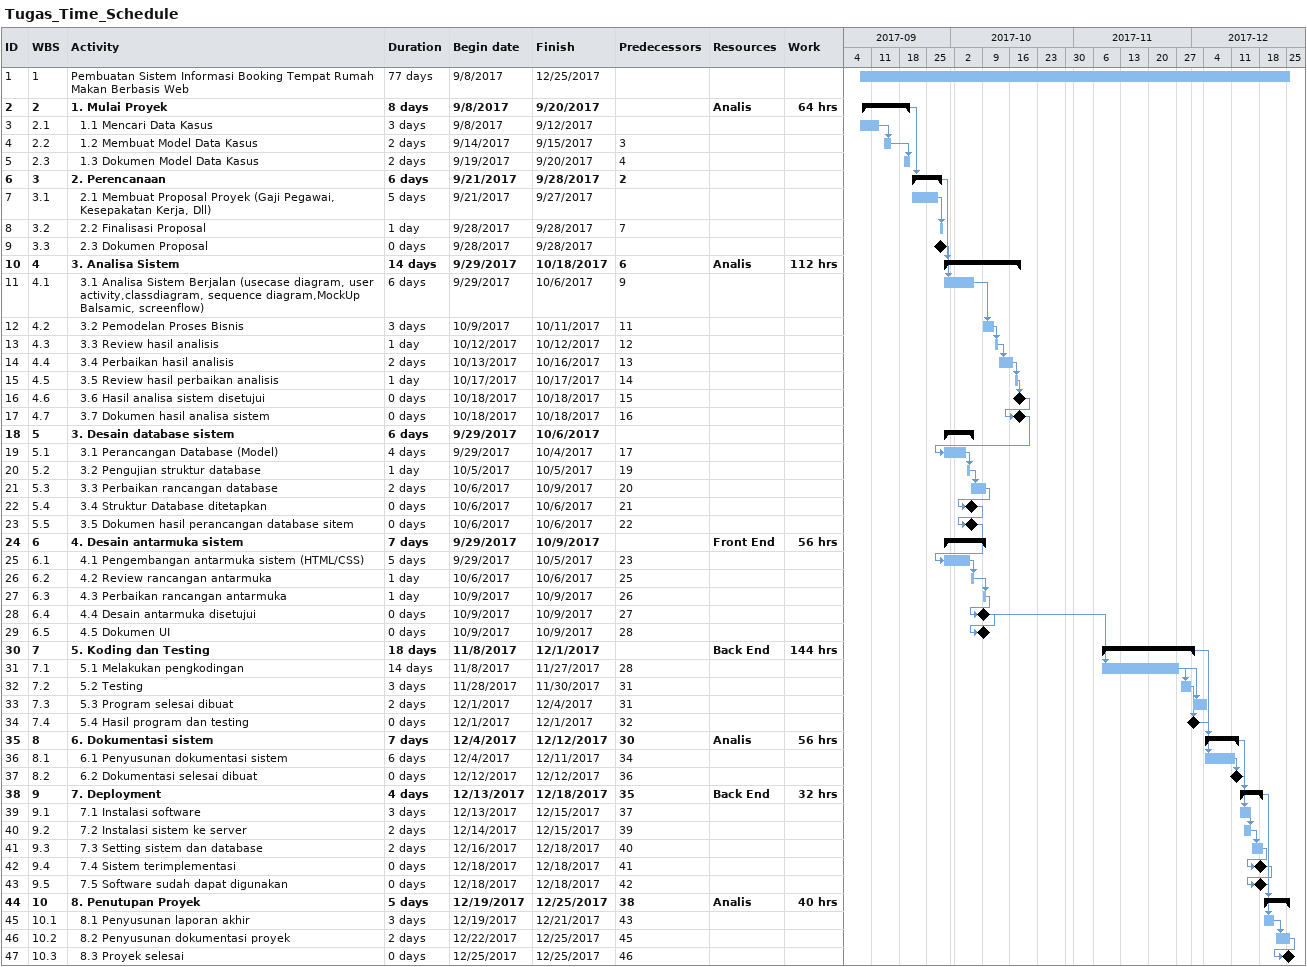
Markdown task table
Tugas_Time_Schedule

| ID | WBS | Task | Duration | Start | Finish | Predecessors | Resources | Work (h) |
|---|---|---|---|---|---|---|---|---|
| 1 | 1 | Pembuatan Sistem Informasi Booking Tempat Rumah Makan Berbasis Web | 77d | 2017-09-08 | 2017-12-25 |  |  |  |
| 2 | 2 | **1. Mulai Proyek** | 8d | 2017-09-08 | 2017-09-20 |  | Analis | 64 |
| 3 | 2.1 | 1.1 Mencari Data Kasus | 3d | 2017-09-08 | 2017-09-12 |  |  |  |
| 4 | 2.2 | 1.2 Membuat Model Data Kasus | 2d | 2017-09-14 | 2017-09-15 | 3 |  |  |
| 5 | 2.3 | 1.3 Dokumen Model Data Kasus | 2d | 2017-09-19 | 2017-09-20 | 4 |  |  |
| 6 | 3 | **2. Perencanaan** | 6d | 2017-09-21 | 2017-09-28 | 2 |  |  |
| 7 | 3.1 | 2.1 Membuat Proposal Proyek (Gaji Pegawai, Kesepakatan Kerja, Dll) | 5d | 2017-09-21 | 2017-09-27 |  |  |  |
| 8 | 3.2 | 2.2 Finalisasi Proposal | 1d | 2017-09-28 | 2017-09-28 | 7 |  |  |
| 9 | 3.3 | 2.3 Dokumen Proposal | 0d | 2017-09-28 | 2017-09-28 |  |  |  |
| 10 | 4 | **3. Analisa Sistem** | 14d | 2017-09-29 | 2017-10-18 | 6 | Analis | 112 |
| 11 | 4.1 | 3.1 Analisa Sistem Berjalan (usecase diagram, user activity,classdiagram, sequence diagram,MockUp Balsamic, screenflow) | 6d | 2017-09-29 | 2017-10-06 | 9 |  |  |
| 12 | 4.2 | 3.2 Pemodelan Proses Bisnis | 3d | 2017-10-09 | 2017-10-11 | 11 |  |  |
| 13 | 4.3 | 3.3 Review hasil analisis | 1d | 2017-10-12 | 2017-10-12 | 12 |  |  |
| 14 | 4.4 | 3.4 Perbaikan hasil analisis | 2d | 2017-10-13 | 2017-10-16 | 13 |  |  |
| 15 | 4.5 | 3.5 Review hasil perbaikan analisis | 1d | 2017-10-17 | 2017-10-17 | 14 |  |  |
| 16 | 4.6 | 3.6 Hasil analisa sistem disetujui | 0d | 2017-10-18 | 2017-10-18 | 15 |  |  |
| 17 | 4.7 | 3.7 Dokumen hasil analisa sistem | 0d | 2017-10-18 | 2017-10-18 | 16 |  |  |
| 18 | 5 | **3. Desain database sistem** | 6d | 2017-09-29 | 2017-10-06 |  |  |  |
| 19 | 5.1 | 3.1 Perancangan Database (Model) | 4d | 2017-09-29 | 2017-10-04 | 17 |  |  |
| 20 | 5.2 | 3.2 Pengujian struktur database | 1d | 2017-10-05 | 2017-10-05 | 19 |  |  |
| 21 | 5.3 | 3.3 Perbaikan rancangan database | 2d | 2017-10-06 | 2017-10-09 | 20 |  |  |
| 22 | 5.4 | 3.4 Struktur Database ditetapkan | 0d | 2017-10-06 | 2017-10-06 | 21 |  |  |
| 23 | 5.5 | 3.5 Dokumen hasil perancangan database sitem | 0d | 2017-10-06 | 2017-10-06 | 22 |  |  |
| 24 | 6 | **4. Desain antarmuka sistem** | 7d | 2017-09-29 | 2017-10-09 |  | Front End | 56 |
| 25 | 6.1 | 4.1 Pengembangan antarmuka sistem (HTML/CSS) | 5d | 2017-09-29 | 2017-10-05 | 23 |  |  |
| 26 | 6.2 | 4.2 Review rancangan antarmuka | 1d | 2017-10-06 | 2017-10-06 | 25 |  |  |
| 27 | 6.3 | 4.3 Perbaikan rancangan antarmuka | 1d | 2017-10-09 | 2017-10-09 | 26 |  |  |
| 28 | 6.4 | 4.4 Desain antarmuka disetujui | 0d | 2017-10-09 | 2017-10-09 | 27 |  |  |
| 29 | 6.5 | 4.5 Dokumen UI | 0d | 2017-10-09 | 2017-10-09 | 28 |  |  |
| 30 | 7 | **5. Koding dan Testing** | 18d | 2017-11-08 | 2017-12-01 |  | Back End | 144 |
| 31 | 7.1 | 5.1 Melakukan pengkodingan | 14d | 2017-11-08 | 2017-11-27 | 28 |  |  |
| 32 | 7.2 | 5.2 Testing | 3d | 2017-11-28 | 2017-11-30 | 31 |  |  |
| 33 | 7.3 | 5.3 Program selesai dibuat | 2d | 2017-12-01 | 2017-12-04 | 31 |  |  |
| 34 | 7.4 | 5.4 Hasil program dan testing | 0d | 2017-12-01 | 2017-12-01 | 32 |  |  |
| 35 | 8 | **6. Dokumentasi sistem** | 7d | 2017-12-04 | 2017-12-12 | 30 | Analis | 56 |
| 36 | 8.1 | 6.1 Penyusunan dokumentasi sistem | 6d | 2017-12-04 | 2017-12-11 | 34 |  |  |
| 37 | 8.2 | 6.2 Dokumentasi selesai dibuat | 0d | 2017-12-12 | 2017-12-12 | 36 |  |  |
| 38 | 9 | **7. Deployment** | 4d | 2017-12-13 | 2017-12-18 | 35 | Back End | 32 |
| 39 | 9.1 | 7.1 Instalasi software | 3d | 2017-12-13 | 2017-12-15 | 37 |  |  |
| 40 | 9.2 | 7.2 Instalasi sistem ke server | 2d | 2017-12-14 | 2017-12-15 | 39 |  |  |
| 41 | 9.3 | 7.3 Setting sistem dan database | 2d | 2017-12-16 | 2017-12-18 | 40 |  |  |
| 42 | 9.4 | 7.4 Sistem terimplementasi | 0d | 2017-12-18 | 2017-12-18 | 41 |  |  |
| 43 | 9.5 | 7.5 Software sudah dapat digunakan | 0d | 2017-12-18 | 2017-12-18 | 42 |  |  |
| 44 | 10 | **8. Penutupan Proyek** | 5d | 2017-12-19 | 2017-12-25 | 38 | Analis | 40 |
| 45 | 10.1 | 8.1 Penyusunan laporan akhir | 3d | 2017-12-19 | 2017-12-21 | 43 |  |  |
| 46 | 10.2 | 8.2 Penyusunan dokumentasi proyek | 2d | 2017-12-22 | 2017-12-25 | 45 |  |  |
| 47 | 10.3 | 8.3 Proyek selesai | 0d | 2017-12-25 | 2017-12-25 | 46 |  |  |
